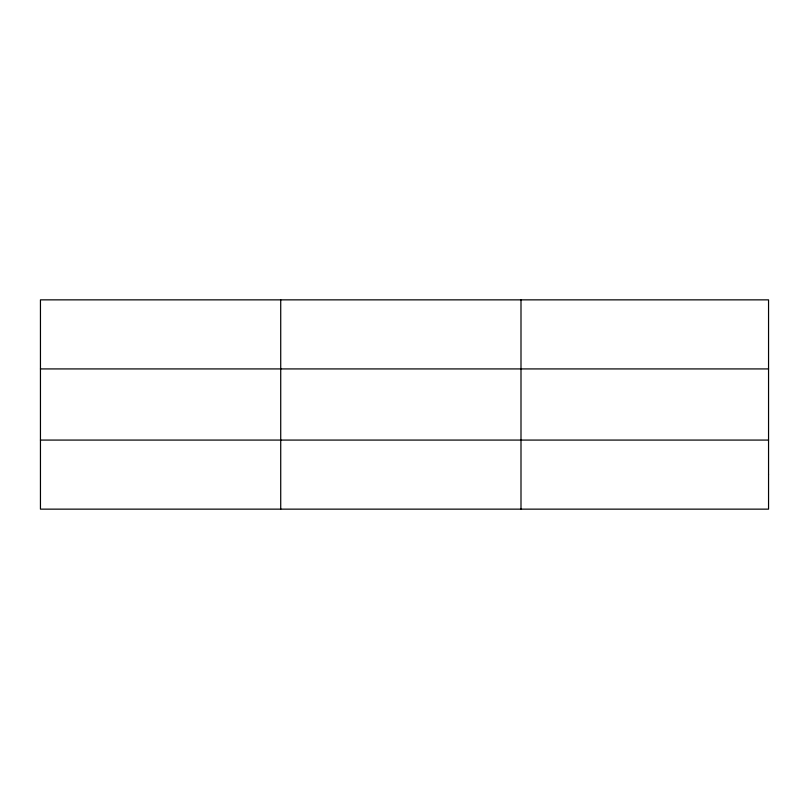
<?xml version="1.0" encoding="UTF-8"?>
<svg xmlns="http://www.w3.org/2000/svg" width="809" height="809" viewBox="0 0 809 809"><rect width="100%" height="100%" fill="white"/><g stroke="black" fill="none" stroke-linecap="round" stroke-linejoin="round"><path stroke-width="1.21" d="M280.723 299.856L280.723 509.144M520.996 299.856L520.996 509.144M40.45 368.924L768.55 368.924M40.45 440.076L768.55 440.076M768.55 474.61L768.55 509.144L40.45 509.144L40.45 299.856L768.55 299.856L768.55 474.61"/></g></svg>
